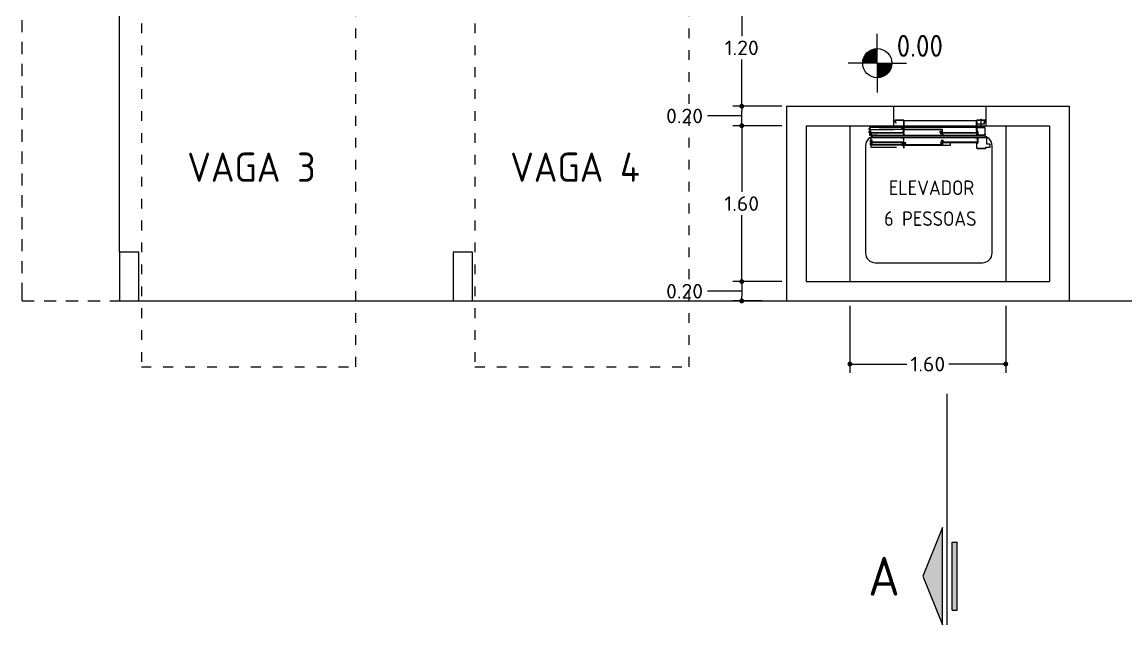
# Model space of a CAD drawing. Extents: x -45.1 to 25.3, y 0 to 51.8.
# Drawn here: x -43.04 to -31.7, y 0.64 to 6.83 of the extents above; entities that cross this region are included whole.
import ezdxf
from ezdxf.enums import TextEntityAlignment as Align

# ---------------------------------------------------------------- set-up
doc = ezdxf.new("R2010")
doc.units = 0
doc.header["$MEASUREMENT"] = 0
for name, pattern in [('CENTER', [2, 1.25, -0.25, 0.25, -0.25]), ('DOT2', [0.125, 0, -0.125]), ('HIDDEN', [0.375, 0.25, -0.125]), ('HIDDEN2', [0.1875, 0.125, -0.0625])]:
    doc.linetypes.add(name, pattern=pattern)
doc.layers.get('0').update_dxf_attribs({"linetype": 'CONTINUOUS'})
doc.layers.get('Defpoints').update_dxf_attribs({"linetype": 'CONTINUOUS'})
for name, color, linetype in [('BLOCOS', 1, 'CONTINUOUS'), ('COTA', 1, 'CONTINUOUS'), ('PAREDE', 4, 'CONTINUOUS'), ('PROJECAO', 1, 'HIDDEN2'), ('VISTA', 251, 'CONTINUOUS')]:
    doc.layers.add(name, color=color, linetype=linetype)
doc.styles.get("Standard").update_dxf_attribs({"font": 'isocp.shx', "width": 1.2})
doc.styles.add('TCTABELA-TXT', font='isocp.shx')
doc.dimstyles.new('eixos', dxfattribs={"dimscale": 0.5, "dimtxt": 0.3, "dimasz": 0.1, "dimexe": 0.18, "dimexo": 0.5, "dimgap": 0.09, "dimtad": 0, "dimtih": 1, "dimtoh": 1, "dimzin": 0, "dimdsep": 46, "dimtxsty": 'Standard', "dimblk": 'DOT', "dimcen": 0.09, "dimadec": 0, "dimazin": 0, "dimtfac": 1, "dimtofl": 0, "dimtmove": 0, "dimatfit": 3, "dimfxl": 1, "dimtolj": 1, "dimtzin": 0, "dimarcsym": 0})

# ---------------------------------------------------------------- blocks, each defined once
blk = doc.blocks.new('ntc')
for p, q in [((0, 0.25), (-0.5, 0.05)), ((0.5, 0.05), (0, 0.25)), ((-0.5, 0.05), (0.5, 0.05)), ((-0.35, -0.05), (0.35, -0.05)), ((-0.35, -0.05), (-0.35, -0.1)), ((-0.35, -0.1), (0.35, -0.1)), ((0.35, -0.05), (0.35, -0.1))]:
    blk.add_line(p, q)
for points in [[(-0.5, 0.05), (0.5, 0.05), (0, 0.25), (0.5, 0.05)], [(-0.35, -0.1), (-0.35, -0.05), (0.35, -0.1), (0.35, -0.05)]]:
    blk.add_solid(points)
blk = doc.blocks.new('_Dot')
at = {"color": 0, "linetype": 'ByBlock', "lineweight": -2}
blk.add_line((-0.5, 0), (-1, 0), dxfattribs=at)
at = {"color": 0, "linetype": 'ByBlock', "const_width": 0.5}
blk.add_lwpolyline([(-0.25, 0, 1), (0.25, 0, 1)], format="xyb", close=True, dxfattribs=at)
blk = doc.blocks.new('*D54')
at = {"layer": 'COTA', "color": 0, "lineweight": -2, "transparency": 16777216}
for p, q in [((-35.236, 5.763), (-35.737, 5.763)), ((-35.647, 5.713), (-35.647, 5.083)), ((-35.647, 4.213), (-35.647, 4.843)), ((-35.236, 4.163), (-35.737, 4.163))]:
    blk.add_line(p, q, dxfattribs=at)
at = {"layer": 'Defpoints', "color": 0, "transparency": 16777216}
for p in [(-35.647, 5.763), (-34.986, 5.763), (-34.986, 4.163)]:
    blk.add_point(p, dxfattribs=at)
at = {"layer": 'COTA', "color": 0, "lineweight": -2, "transparency": 16777216, "xscale": 0.05, "yscale": 0.05, "zscale": 0.05}
for p, rotation in [((-35.647, 5.763), 90), ((-35.647, 4.163), 270)]:
    blk.add_blockref('_Dot', p, dxfattribs=dict(at, rotation=rotation))
at = {"layer": 'COTA', "color": 0, "transparency": 16777216, "insert": (-35.647, 4.963), "char_height": 0.15, "attachment_point": 5}
blk.add_mtext('\\A1;1.60', dxfattribs=at)
blk = doc.blocks.new('*D55')
at = {"layer": 'COTA', "color": 0, "lineweight": -2, "transparency": 16777216}
for p, q in [((-35.236, 5.963), (-35.737, 5.963)), ((-35.647, 5.813), (-35.647, 5.913)), ((-35.91, 5.863), (-36, 5.863)), ((-35.647, 5.863), (-35.91, 5.863)), ((-35.236, 5.763), (-35.737, 5.763))]:
    blk.add_line(p, q, dxfattribs=at)
at = {"layer": 'Defpoints', "color": 0, "transparency": 16777216}
for p in [(-35.647, 5.963), (-34.986, 5.963), (-34.986, 5.763)]:
    blk.add_point(p, dxfattribs=at)
at = {"layer": 'COTA', "color": 0, "lineweight": -2, "transparency": 16777216, "xscale": 0.05, "yscale": 0.05, "zscale": 0.05}
for p, rotation in [((-35.647, 5.963), 90), ((-35.647, 5.763), 270)]:
    blk.add_blockref('_Dot', p, dxfattribs=dict(at, rotation=rotation))
at = {"layer": 'COTA', "color": 0, "transparency": 16777216, "insert": (-36.234, 5.863), "char_height": 0.15, "attachment_point": 5}
blk.add_mtext('\\A1;0.20', dxfattribs=at)
blk = doc.blocks.new('*D56')
at = {"layer": 'COTA', "color": 0, "lineweight": -2, "transparency": 16777216}
for p, q in [((-35.436, 7.163), (-35.737, 7.163)), ((-35.647, 7.113), (-35.647, 6.683)), ((-35.647, 6.013), (-35.647, 6.443)), ((-35.236, 5.963), (-35.737, 5.963))]:
    blk.add_line(p, q, dxfattribs=at)
at = {"layer": 'Defpoints', "color": 0, "transparency": 16777216}
for p in [(-35.647, 7.163), (-35.186, 7.163), (-34.986, 5.963)]:
    blk.add_point(p, dxfattribs=at)
at = {"layer": 'COTA', "color": 0, "lineweight": -2, "transparency": 16777216, "xscale": 0.05, "yscale": 0.05, "zscale": 0.05}
for p, rotation in [((-35.647, 7.163), 90), ((-35.647, 5.963), 270)]:
    blk.add_blockref('_Dot', p, dxfattribs=dict(at, rotation=rotation))
at = {"layer": 'COTA', "color": 0, "transparency": 16777216, "insert": (-35.647, 6.563), "char_height": 0.15, "attachment_point": 5}
blk.add_mtext('\\A1;1.20', dxfattribs=at)
blk = doc.blocks.new('*D63')
at = {"layer": 'COTA', "color": 0, "lineweight": -2, "transparency": 16777216}
for p, q in [((-35.236, 4.163), (-35.737, 4.163)), ((-35.647, 4.113), (-35.647, 4.013)), ((-35.91, 4.063), (-36, 4.063)), ((-35.647, 4.063), (-35.91, 4.063)), ((-35.436, 3.963), (-35.737, 3.963))]:
    blk.add_line(p, q, dxfattribs=at)
at = {"layer": 'Defpoints', "color": 0, "transparency": 16777216}
for p in [(-34.986, 4.163), (-35.647, 3.963), (-35.186, 3.963)]:
    blk.add_point(p, dxfattribs=at)
at = {"layer": 'COTA', "color": 0, "lineweight": -2, "transparency": 16777216, "xscale": 0.05, "yscale": 0.05, "zscale": 0.05}
for p, rotation in [((-35.647, 4.163), 90), ((-35.647, 3.963), 270)]:
    blk.add_blockref('_Dot', p, dxfattribs=dict(at, rotation=rotation))
at = {"layer": 'COTA', "color": 0, "transparency": 16777216, "insert": (-36.234, 4.063), "char_height": 0.15, "attachment_point": 5}
blk.add_mtext('\\A1;0.20', dxfattribs=at)
blk = doc.blocks.new('*D64')
at = {"layer": 'COTA', "color": 0, "lineweight": -2, "transparency": 16777216}
for p, q in [((-34.536, 3.913), (-34.536, 3.225)), ((-32.936, 3.913), (-32.936, 3.225)), ((-34.486, 3.315), (-33.952, 3.315)), ((-32.986, 3.315), (-33.52, 3.315))]:
    blk.add_line(p, q, dxfattribs=at)
at = {"layer": 'Defpoints', "color": 0, "transparency": 16777216}
for p in [(-34.536, 4.163), (-32.936, 4.163), (-32.936, 3.315)]:
    blk.add_point(p, dxfattribs=at)
at = {"layer": 'COTA', "color": 0, "lineweight": -2, "transparency": 16777216, "xscale": 0.05, "yscale": 0.05, "zscale": 0.05, "rotation": 180}
blk.add_blockref('_Dot', (-34.536, 3.315), dxfattribs=at)
at = {"layer": 'COTA', "color": 0, "lineweight": -2, "transparency": 16777216, "xscale": 0.05, "yscale": 0.05, "zscale": 0.05}
blk.add_blockref('_Dot', (-32.936, 3.315), dxfattribs=at)
at = {"layer": 'COTA', "color": 0, "transparency": 16777216, "insert": (-33.736, 3.315), "char_height": 0.15, "attachment_point": 5}
blk.add_mtext('\\A1;1.60', dxfattribs=at)
blk = doc.blocks.new('np')
for q in [(0, 0.2), (-0.2, 0), (0.2, 0), (0, -0.2)]:
    blk.add_line((0, 0), q)
at = {"const_width": 0.1}
for points in [[(0, 0.05, 0.414214), (-0.05, 0, 1)], [(-0.05, 0), (-0.05, 0, 1)], [(0, -0.05, 0.414214), (0.05, 0, 1)]]:
    blk.add_lwpolyline(points, format="xyb", dxfattribs=at)
blk.add_circle((0, 0), 0.1)
blk.add_attdef('0.00', (0.1329, 0.0436), '', height=0.15)

msp = doc.modelspace()

# ---------------------------------------------------------------- hatches: boundary and pattern name
at = {"layer": 'BLOCOS'}
h = msp.add_hatch(color=256, dxfattribs=at)
edge = h.paths.add_edge_path()
edge.add_line((-33.999, 5.732), (-33.985, 5.732))
edge.add_arc((-33.985, 5.734), 0.00184, -90, 0)
edge.add_line((-33.983, 5.734), (-33.983, 5.818))
edge.add_arc((-33.985, 5.818), 0.00184, 0, 90)
edge.add_line((-33.985, 5.82), (-34.069, 5.82))
edge.add_arc((-34.069, 5.818), 0.00184, -270, -180)
edge.add_line((-34.071, 5.818), (-34.071, 5.798))
edge.add_arc((-34.069, 5.798), 0.00184, -180, -90)
edge.add_line((-34.069, 5.796), (-34.061, 5.796))
edge.add_line((-34.061, 5.796), (-34.061, 5.798))
edge.add_line((-34.061, 5.798), (-34.069, 5.798))
edge.add_arc((-34.069, 5.798), 0.000639, -180, -90, ccw=False)
edge.add_line((-34.07, 5.798), (-34.07, 5.818))
edge.add_arc((-34.069, 5.818), 0.000639, -270, -180, ccw=False)
edge.add_line((-34.069, 5.819), (-33.985, 5.819))
edge.add_arc((-33.985, 5.818), 0.000639, -360, -270, ccw=False)
edge.add_line((-33.984, 5.818), (-33.984, 5.734))
edge.add_arc((-33.985, 5.734), 0.000639, -450, -360, ccw=False)
edge.add_line((-33.985, 5.734), (-33.999, 5.734))
edge.add_line((-33.999, 5.734), (-33.999, 5.732))
h = msp.add_hatch(color=256, dxfattribs=at)
edge = h.paths.add_edge_path()
edge.add_line((-33.156, 5.798), (-33.149, 5.798))
edge.add_arc((-33.149, 5.798), 0.000639, -90, 0)
edge.add_line((-33.148, 5.798), (-33.148, 5.818))
edge.add_arc((-33.149, 5.818), 0.000639, -360, -270)
edge.add_line((-33.149, 5.819), (-33.233, 5.819))
edge.add_arc((-33.233, 5.818), 0.000639, -270, -180)
edge.add_line((-33.233, 5.818), (-33.233, 5.709))
edge.add_arc((-33.233, 5.709), 0.000639, -180, -90)
edge.add_line((-33.233, 5.708), (-33.225, 5.708))
edge.add_arc((-33.225, 5.705), 0.00303, -360, -270, ccw=False)
edge.add_line((-33.222, 5.705), (-33.222, 5.667))
edge.add_arc((-33.221, 5.667), 0.000639, -180, -90)
edge.add_line((-33.221, 5.667), (-33.149, 5.667))
edge.add_arc((-33.149, 5.667), 0.000639, -90, 0)
edge.add_line((-33.148, 5.667), (-33.148, 5.68))
edge.add_line((-33.148, 5.68), (-33.147, 5.68))
edge.add_line((-33.147, 5.68), (-33.147, 5.667))
edge.add_arc((-33.149, 5.667), 0.00184, -90, 0, ccw=False)
edge.add_line((-33.149, 5.665), (-33.221, 5.665))
edge.add_arc((-33.221, 5.667), 0.00184, -180, -90, ccw=False)
edge.add_line((-33.223, 5.667), (-33.223, 5.705))
edge.add_arc((-33.225, 5.705), 0.00184, -360, -270)
edge.add_line((-33.225, 5.707), (-33.233, 5.707))
edge.add_arc((-33.233, 5.709), 0.00184, -180, -90, ccw=False)
edge.add_line((-33.235, 5.709), (-33.235, 5.818))
edge.add_arc((-33.233, 5.818), 0.00184, -270, -180, ccw=False)
edge.add_line((-33.233, 5.82), (-33.149, 5.82))
edge.add_arc((-33.149, 5.818), 0.00184, -360, -270, ccw=False)
edge.add_line((-33.147, 5.818), (-33.147, 5.798))
edge.add_arc((-33.149, 5.798), 0.00184, -90, 0, ccw=False)
edge.add_line((-33.149, 5.796), (-33.156, 5.796))
edge.add_line((-33.156, 5.796), (-33.156, 5.798))
at = {"layer": 'BLOCOS', "linetype": 'Continuous'}
h = msp.add_hatch(color=256, dxfattribs=at)
edge = h.paths.add_edge_path()
edge.add_arc((-33.972, 5.736), 0.00239, -270, -180)
edge.add_line((-33.975, 5.736), (-33.975, 5.725))
edge.add_arc((-33.972, 5.725), 0.00239, -180, -90)
edge.add_line((-33.972, 5.723), (-33.589, 5.723))
edge.add_arc((-33.589, 5.722), 0.0012, -360, -270, ccw=False)
edge.add_line((-33.588, 5.722), (-33.588, 5.697))
edge.add_arc((-33.589, 5.697), 0.0012, -90, 0, ccw=False)
edge.add_line((-33.589, 5.696), (-33.602, 5.696))
edge.add_line((-33.602, 5.696), (-33.602, 5.695))
edge.add_line((-33.602, 5.695), (-33.589, 5.695))
edge.add_arc((-33.589, 5.697), 0.00239, -90, 0.0009)
edge.add_line((-33.587, 5.697), (-33.587, 5.722))
edge.add_arc((-33.589, 5.722), 0.00239, -360, -270)
edge.add_line((-33.589, 5.724), (-33.972, 5.724))
edge.add_arc((-33.972, 5.725), 0.0012, -180, -90, ccw=False)
edge.add_line((-33.973, 5.725), (-33.973, 5.736))
edge.add_arc((-33.972, 5.736), 0.00116, -271.9125, -178.0875, ccw=False)
edge.add_line((-33.972, 5.737), (-33.961, 5.737))
edge.add_line((-33.961, 5.737), (-33.961, 5.738))
edge.add_line((-33.961, 5.738), (-33.972, 5.738))
h = msp.add_hatch(color=256, dxfattribs=at)
edge = h.paths.add_edge_path()
edge.add_line((-33.593, 5.706), (-33.593, 5.705))
edge.add_line((-33.593, 5.705), (-33.607, 5.705))
edge.add_arc((-33.607, 5.704), 0.000639, -270, -180)
edge.add_line((-33.607, 5.704), (-33.607, 5.69))
edge.add_arc((-33.607, 5.69), 0.000639, -180, -90)
edge.add_line((-33.607, 5.689), (-33.599, 5.689))
edge.add_arc((-33.599, 5.688), 0.00176, -360, -270, ccw=False)
edge.add_line((-33.597, 5.688), (-33.597, 5.676))
edge.add_arc((-33.596, 5.676), 0.000639, -180, -90)
edge.add_line((-33.596, 5.675), (-33.582, 5.675))
edge.add_line((-33.582, 5.675), (-33.582, 5.674))
edge.add_line((-33.582, 5.674), (-33.596, 5.674))
edge.add_arc((-33.596, 5.676), 0.0016, -180, -90, ccw=False)
edge.add_line((-33.598, 5.676), (-33.598, 5.688))
edge.add_arc((-33.599, 5.688), 0.000798, 0, 90)
edge.add_line((-33.599, 5.688), (-33.607, 5.688))
edge.add_arc((-33.607, 5.69), 0.0016, -180, -90, ccw=False)
edge.add_line((-33.608, 5.69), (-33.608, 5.704))
edge.add_arc((-33.607, 5.704), 0.0016, -270, -180, ccw=False)
edge.add_line((-33.607, 5.706), (-33.593, 5.706))
h = msp.add_hatch(color=256, dxfattribs=at)
edge = h.paths.add_edge_path()
edge.add_arc((-33.605, 5.702), 0.00239, -270, -180)
edge.add_line((-33.607, 5.702), (-33.607, 5.692))
edge.add_arc((-33.605, 5.692), 0.00239, -180, -90)
edge.add_line((-33.605, 5.689), (-33.228, 5.689))
edge.add_arc((-33.228, 5.688), 0.0012, -360, -270, ccw=False)
edge.add_line((-33.227, 5.688), (-33.227, 5.664))
edge.add_arc((-33.228, 5.664), 0.0012, -450, -360, ccw=False)
edge.add_line((-33.228, 5.662), (-33.241, 5.662))
edge.add_line((-33.241, 5.662), (-33.241, 5.661))
edge.add_line((-33.241, 5.661), (-33.228, 5.661))
edge.add_arc((-33.228, 5.664), 0.00239, -90, 0.0009)
edge.add_line((-33.226, 5.664), (-33.226, 5.688))
edge.add_arc((-33.228, 5.688), 0.00239, 0, 90)
edge.add_line((-33.228, 5.691), (-33.605, 5.691))
edge.add_arc((-33.605, 5.692), 0.0012, -180, -90, ccw=False)
edge.add_line((-33.606, 5.692), (-33.606, 5.702))
edge.add_arc((-33.605, 5.702), 0.00116, -271.9125, -178.0875, ccw=False)
edge.add_line((-33.605, 5.703), (-33.594, 5.703))
edge.add_line((-33.594, 5.703), (-33.594, 5.705))
edge.add_line((-33.594, 5.705), (-33.605, 5.705))
at = {"layer": 'BLOCOS'}
h = msp.add_hatch(color=256, dxfattribs=at)
edge = h.paths.add_edge_path()
edge.add_line((-33.986, 5.529), (-34.073, 5.529))
edge.add_arc((-34.073, 5.531), 0.00239, -180.0023, -90.0023, ccw=False)
edge.add_line((-34.076, 5.531), (-34.076, 5.537))
edge.add_line((-34.076, 5.537), (-34.075, 5.537))
edge.add_line((-34.075, 5.537), (-34.075, 5.531))
edge.add_arc((-34.073, 5.531), 0.0012, -180.0044, -91.5618)
edge.add_line((-34.073, 5.53), (-33.986, 5.53))
edge.add_arc((-33.986, 5.531), 0.0012, -89.9939, -0.0012)
edge.add_line((-33.984, 5.531), (-33.984, 5.558))
edge.add_arc((-33.986, 5.558), 0.0012, -359.9988, -270.0109)
edge.add_line((-33.986, 5.559), (-33.999, 5.559))
edge.add_line((-33.999, 5.559), (-33.999, 5.561))
edge.add_line((-33.999, 5.561), (-33.986, 5.561))
edge.add_arc((-33.985, 5.558), 0.00231, -362.1651, -267.8349, ccw=False)
edge.add_line((-33.983, 5.558), (-33.983, 5.531))
edge.add_arc((-33.986, 5.531), 0.0024, -449.8635, -359.9955, ccw=False)
h = msp.add_hatch(color=256, dxfattribs=at)
edge = h.paths.add_edge_path()
edge.add_arc((-33.585, 5.569), 0.00287, -89.9944, -0.0056)
edge.add_line((-33.582, 5.569), (-33.582, 5.583))
edge.add_arc((-33.585, 5.583), 0.00287, -359.9978, -270.0022)
edge.add_line((-33.585, 5.586), (-33.606, 5.586))
edge.add_line((-33.606, 5.586), (-33.606, 5.584))
edge.add_line((-33.606, 5.584), (-33.585, 5.584))
edge.add_arc((-33.585, 5.583), 0.000958, -359.988, -270.012, ccw=False)
edge.add_line((-33.584, 5.583), (-33.584, 5.569))
edge.add_arc((-33.585, 5.569), 0.000958, -89.9777, -0.0223, ccw=False)
edge.add_line((-33.585, 5.568), (-33.953, 5.568))
edge.add_arc((-33.953, 5.569), 0.000958, -179.9777, -90.0223, ccw=False)
edge.add_line((-33.954, 5.569), (-33.954, 5.583))
edge.add_arc((-33.953, 5.583), 0.000958, -269.988, -180.012, ccw=False)
edge.add_line((-33.953, 5.584), (-33.932, 5.584))
edge.add_line((-33.932, 5.584), (-33.932, 5.586))
edge.add_line((-33.932, 5.586), (-33.953, 5.586))
edge.add_arc((-33.953, 5.583), 0.00287, -269.9978, -180.0022)
edge.add_line((-33.956, 5.583), (-33.956, 5.569))
edge.add_arc((-33.953, 5.569), 0.00287, -179.9944, -90.0056)
edge.add_line((-33.953, 5.566), (-33.585, 5.566))
h = msp.add_hatch(color=256, dxfattribs=at)
edge = h.paths.add_edge_path()
edge.add_arc((-33.23, 5.638), 0.000958, -359.9923, -270.0016, ccw=False)
edge.add_line((-33.229, 5.638), (-33.229, 5.595))
edge.add_arc((-33.23, 5.595), 0.000958, -89.988, -0.012, ccw=False)
edge.add_line((-33.23, 5.594), (-33.595, 5.594))
edge.add_arc((-33.595, 5.595), 0.000958, -179.9984, -90.0077, ccw=False)
edge.add_line((-33.596, 5.595), (-33.596, 5.61))
edge.add_arc((-33.595, 5.61), 0.000958, -269.9923, -180.0016, ccw=False)
edge.add_line((-33.595, 5.611), (-33.574, 5.611))
edge.add_line((-33.574, 5.611), (-33.574, 5.612))
edge.add_line((-33.574, 5.612), (-33.595, 5.612))
edge.add_arc((-33.595, 5.61), 0.00287, -269.9958, -180.0002)
edge.add_line((-33.598, 5.61), (-33.598, 5.595))
edge.add_arc((-33.595, 5.595), 0.00287, -180.0027, -89.9973)
edge.add_line((-33.595, 5.592), (-33.229, 5.592))
edge.add_arc((-33.229, 5.594), 0.00192, -89.4879, 0.0032)
edge.add_line((-33.227, 5.594), (-33.227, 5.638))
edge.add_arc((-33.23, 5.638), 0.00287, -359.9978, -270.0022)
edge.add_line((-33.23, 5.64), (-33.251, 5.64))
edge.add_line((-33.251, 5.64), (-33.251, 5.638))
edge.add_line((-33.251, 5.638), (-33.23, 5.638))
h = msp.add_hatch(color=256, dxfattribs=at)
edge = h.paths.add_edge_path()
edge.add_arc((-33.22, 5.638), 0.00255, -269.9981, -180.0046)
edge.add_line((-33.223, 5.638), (-33.223, 5.587))
edge.add_arc((-33.224, 5.587), 0.00128, -88.348, -1.652, ccw=False)
edge.add_line((-33.224, 5.586), (-33.232, 5.586))
edge.add_arc((-33.232, 5.584), 0.00256, -269.9935, -180.0065)
edge.add_line((-33.235, 5.584), (-33.235, 5.531))
edge.add_arc((-33.232, 5.531), 0.00239, -180, -90)
edge.add_line((-33.232, 5.529), (-33.144, 5.529))
edge.add_arc((-33.144, 5.531), 0.00239, -88.899, 0.0051)
edge.add_line((-33.142, 5.531), (-33.142, 5.537))
edge.add_line((-33.142, 5.537), (-33.143, 5.537))
edge.add_line((-33.143, 5.537), (-33.143, 5.531))
edge.add_arc((-33.144, 5.531), 0.0012, -87.7204, -0.0264, ccw=False)
edge.add_line((-33.144, 5.53), (-33.232, 5.53))
edge.add_arc((-33.232, 5.531), 0.0012, -180, -90.5171, ccw=False)
edge.add_line((-33.233, 5.531), (-33.233, 5.584))
edge.add_arc((-33.232, 5.584), 0.00128, -269.9958, -180.0087, ccw=False)
edge.add_line((-33.232, 5.585), (-33.224, 5.585))
edge.add_arc((-33.224, 5.587), 0.00255, -89.8291, -1.1685)
edge.add_line((-33.221, 5.587), (-33.221, 5.638))
edge.add_arc((-33.22, 5.638), 0.00128, -269.9926, -180.0165, ccw=False)
edge.add_line((-33.22, 5.639), (-33.217, 5.639))
edge.add_line((-33.217, 5.639), (-33.217, 5.64))
edge.add_line((-33.217, 5.64), (-33.22, 5.64))

# ---------------------------------------------------------------- linework, layer by layer
for p, q in [((-42.036, 4.463), (-42.036, 7.238)), ((-34.536, 5.763), (-34.536, 4.163)), ((-32.936, 5.763), (-32.936, 4.163)), ((-41.836, 3.963), (-38.611, 3.963)), ((-38.411, 3.963), (-35.186, 3.963)), ((-32.286, 3.963), (-29.061, 3.963))]:
    msp.add_line(p, q)
at = {"linetype": 'Continuous'}
msp.add_line((-33.536, 0.636), (-33.536, 3.01), dxfattribs=at)
at = {"linetype": 'DOT2'}
for points in [[(-41.811, 3.288), (-39.611, 3.288), (-39.611, 7.488), (-41.811, 7.488)], [(-38.386, 3.288), (-36.186, 3.288), (-36.186, 7.488), (-38.386, 7.488)]]:
    msp.add_lwpolyline(points, close=True, dxfattribs=at)
at = {"layer": 'BLOCOS'}
for p, q in [((-34.071, 5.818), (-34.071, 5.798)), ((-34.07, 5.798), (-34.07, 5.818)), ((-33.985, 5.82), (-34.069, 5.82)), ((-34.069, 5.819), (-33.985, 5.819)), ((-34.061, 5.798), (-34.069, 5.798)), ((-34.069, 5.796), (-34.061, 5.796)), ((-34.061, 5.796), (-34.061, 5.798)), ((-33.984, 5.818), (-33.984, 5.734)), ((-33.983, 5.734), (-33.983, 5.818)), ((-33.983, 5.727), (-33.983, 5.817)), ((-33.983, 5.817), (-33.235, 5.817)), ((-33.235, 5.709), (-33.235, 5.818)), ((-33.235, 5.817), (-33.235, 5.691)), ((-33.233, 5.82), (-33.149, 5.82)), ((-33.149, 5.819), (-33.233, 5.819)), ((-33.233, 5.818), (-33.233, 5.709)), ((-33.156, 5.798), (-33.149, 5.798)), ((-33.156, 5.796), (-33.156, 5.798)), ((-33.149, 5.796), (-33.156, 5.796)), ((-33.148, 5.798), (-33.148, 5.818)), ((-33.147, 5.818), (-33.147, 5.798)), ((-33.984, 5.745), (-34.336, 5.745)), ((-34.336, 5.745), (-34.336, 5.665)), ((-33.986, 5.691), (-34.336, 5.691)), ((-34.336, 5.689), (-33.986, 5.689)), ((-34.336, 5.689), (-34.328, 5.689)), ((-34.328, 5.688), (-34.336, 5.688)), ((-34.327, 5.676), (-34.327, 5.688)), ((-34.326, 5.688), (-34.326, 5.676)), ((-34.326, 5.675), (-34.311, 5.675)), ((-34.311, 5.674), (-34.326, 5.674)), ((-34.311, 5.675), (-34.311, 5.674)), ((-34.071, 5.748), (-33.147, 5.748)), ((-34.005, 5.736), (-34.005, 5.725)), ((-34.003, 5.725), (-34.003, 5.736)), ((-33.991, 5.738), (-34.002, 5.738)), ((-34.002, 5.737), (-33.991, 5.737)), ((-33.589, 5.724), (-34.002, 5.724)), ((-34.002, 5.723), (-33.589, 5.723)), ((-33.985, 5.734), (-33.999, 5.734)), ((-33.999, 5.734), (-33.999, 5.732)), ((-33.999, 5.732), (-33.985, 5.732)), ((-33.986, 5.696), (-33.999, 5.696)), ((-33.999, 5.696), (-33.999, 5.695)), ((-33.999, 5.695), (-33.986, 5.695)), ((-33.991, 5.737), (-33.991, 5.738)), ((-33.984, 5.688), (-33.984, 5.664)), ((-33.983, 5.662), (-33.983, 5.748)), ((-33.983, 5.664), (-33.983, 5.688)), ((-33.608, 5.69), (-33.608, 5.704)), ((-33.607, 5.706), (-33.593, 5.706)), ((-33.593, 5.705), (-33.607, 5.705)), ((-33.607, 5.704), (-33.607, 5.69)), ((-33.607, 5.702), (-33.607, 5.692)), ((-33.607, 5.689), (-33.599, 5.689)), ((-33.599, 5.688), (-33.607, 5.688)), ((-33.606, 5.692), (-33.606, 5.702)), ((-33.594, 5.705), (-33.605, 5.705)), ((-33.605, 5.703), (-33.594, 5.703)), ((-33.228, 5.691), (-33.605, 5.691)), ((-33.605, 5.689), (-33.228, 5.689)), ((-33.589, 5.696), (-33.602, 5.696)), ((-33.602, 5.696), (-33.602, 5.695)), ((-33.602, 5.695), (-33.589, 5.695)), ((-33.598, 5.676), (-33.598, 5.688)), ((-33.597, 5.688), (-33.597, 5.676)), ((-33.596, 5.675), (-33.582, 5.675)), ((-33.582, 5.674), (-33.596, 5.674)), ((-33.594, 5.703), (-33.594, 5.705)), ((-33.593, 5.706), (-33.593, 5.705)), ((-33.588, 5.722), (-33.588, 5.697)), ((-33.587, 5.697), (-33.587, 5.722)), ((-33.582, 5.675), (-33.582, 5.674)), ((-33.235, 5.689), (-33.235, 5.662)), ((-33.147, 5.74), (-33.233, 5.74)), ((-33.233, 5.708), (-33.225, 5.708)), ((-33.225, 5.707), (-33.233, 5.707)), ((-33.227, 5.688), (-33.227, 5.664)), ((-33.226, 5.664), (-33.226, 5.688)), ((-33.223, 5.667), (-33.223, 5.705)), ((-33.222, 5.705), (-33.222, 5.667)), ((-33.148, 5.667), (-33.148, 5.68)), ((-33.148, 5.68), (-33.147, 5.68)), ((-33.147, 5.661), (-33.147, 5.74)), ((-33.147, 5.68), (-33.147, 5.667)), ((-34.336, 5.665), (-34.258, 5.665)), ((-34.328, 5.61), (-34.328, 5.595)), ((-34.328, 5.583), (-34.328, 5.569)), ((-34.326, 5.595), (-34.326, 5.61)), ((-34.326, 5.569), (-34.326, 5.583)), ((-34.304, 5.612), (-34.325, 5.612)), ((-34.325, 5.611), (-34.304, 5.611)), ((-33.986, 5.594), (-34.325, 5.594)), ((-34.325, 5.592), (-33.985, 5.592)), ((-34.304, 5.586), (-34.325, 5.586)), ((-34.325, 5.584), (-34.304, 5.584)), ((-33.986, 5.568), (-34.325, 5.568)), ((-34.325, 5.566), (-33.986, 5.566)), ((-33.13, 5.64), (-34.32, 5.64)), ((-34.32, 5.64), (-34.32, 5.541)), ((-34.304, 5.611), (-34.304, 5.612)), ((-34.304, 5.584), (-34.304, 5.586)), ((-34.258, 5.665), (-34.287, 5.667)), ((-34.286, 5.667), (-34.285, 5.665)), ((-34.285, 5.665), (-33.984, 5.665)), ((-33.986, 5.64), (-34.007, 5.64)), ((-34.007, 5.64), (-34.007, 5.638)), ((-34.007, 5.638), (-33.986, 5.638)), ((-33.986, 5.586), (-34.007, 5.586)), ((-34.007, 5.586), (-34.007, 5.584)), ((-34.007, 5.584), (-33.986, 5.584)), ((-33.986, 5.662), (-33.999, 5.662)), ((-33.999, 5.662), (-33.999, 5.661)), ((-33.999, 5.661), (-33.986, 5.661)), ((-33.999, 5.559), (-33.999, 5.561)), ((-33.999, 5.561), (-33.986, 5.561)), ((-33.507, 5.561), (-33.999, 5.561)), ((-33.986, 5.559), (-33.999, 5.559)), ((-33.986, 5.583), (-33.986, 5.569)), ((-33.985, 5.638), (-33.985, 5.595)), ((-33.985, 5.583), (-33.985, 5.569)), ((-33.984, 5.569), (-33.984, 5.583)), ((-33.984, 5.531), (-33.984, 5.558)), ((-33.984, 5.531), (-33.984, 5.558)), ((-33.983, 5.661), (-33.983, 5.662)), ((-33.983, 5.662), (-33.235, 5.662)), ((-33.241, 5.662), (-33.983, 5.662)), ((-33.235, 5.661), (-33.983, 5.661)), ((-33.983, 5.594), (-33.983, 5.638)), ((-33.962, 5.586), (-33.983, 5.586)), ((-33.983, 5.584), (-33.962, 5.584)), ((-33.983, 5.569), (-33.983, 5.583)), ((-33.585, 5.568), (-33.983, 5.568)), ((-33.983, 5.566), (-33.585, 5.566)), ((-33.983, 5.558), (-33.983, 5.531)), ((-33.962, 5.584), (-33.962, 5.586)), ((-33.585, 5.586), (-33.606, 5.586)), ((-33.606, 5.586), (-33.606, 5.584)), ((-33.606, 5.584), (-33.585, 5.584)), ((-33.598, 5.61), (-33.598, 5.595)), ((-33.596, 5.595), (-33.596, 5.61)), ((-33.574, 5.612), (-33.595, 5.612)), ((-33.595, 5.611), (-33.574, 5.611)), ((-33.23, 5.594), (-33.595, 5.594)), ((-33.595, 5.592), (-33.229, 5.592)), ((-33.584, 5.583), (-33.584, 5.569)), ((-33.582, 5.569), (-33.582, 5.583)), ((-33.582, 5.576), (-33.582, 5.583)), ((-33.574, 5.611), (-33.574, 5.612)), ((-33.232, 5.586), (-33.507, 5.586)), ((-33.507, 5.586), (-33.507, 5.561)), ((-33.23, 5.64), (-33.251, 5.64)), ((-33.251, 5.64), (-33.251, 5.638)), ((-33.251, 5.638), (-33.23, 5.638)), ((-33.228, 5.662), (-33.241, 5.662)), ((-33.241, 5.662), (-33.241, 5.661)), ((-33.241, 5.661), (-33.228, 5.661)), ((-33.235, 5.662), (-33.235, 5.661)), ((-33.235, 5.661), (-33.147, 5.661)), ((-33.235, 5.584), (-33.235, 5.531)), ((-33.233, 5.531), (-33.233, 5.584)), ((-33.224, 5.586), (-33.232, 5.586)), ((-33.232, 5.585), (-33.224, 5.585)), ((-33.229, 5.638), (-33.229, 5.595)), ((-33.227, 5.594), (-33.227, 5.638)), ((-33.223, 5.638), (-33.223, 5.587)), ((-33.221, 5.667), (-33.149, 5.667)), ((-33.149, 5.665), (-33.221, 5.665)), ((-33.221, 5.587), (-33.221, 5.638)), ((-33.217, 5.64), (-33.22, 5.64)), ((-33.22, 5.639), (-33.217, 5.639)), ((-33.217, 5.639), (-33.217, 5.64)), ((-33.13, 5.574), (-33.13, 5.64)), ((-33.095, 5.574), (-33.13, 5.574)), ((-33.095, 5.541), (-33.095, 5.574)), ((-34.32, 5.541), (-34.058, 5.541)), ((-33.144, 5.53), (-33.232, 5.53)), ((-33.232, 5.529), (-33.144, 5.529)), ((-33.142, 5.537), (-33.143, 5.537)), ((-33.143, 5.537), (-33.143, 5.531)), ((-33.142, 5.531), (-33.142, 5.537)), ((-33.14, 5.529), (-33.14, 5.541)), ((-33.14, 5.541), (-33.095, 5.541))]:
    msp.add_line(p, q, dxfattribs=at)
at = {"layer": 'BLOCOS', "linetype": 'Continuous'}
for p, q in [((-33.232, 5.821), (-33.154, 5.821)), ((-33.232, 5.819), (-33.232, 5.821)), ((-33.154, 5.819), (-33.232, 5.819)), ((-33.228, 5.819), (-33.158, 5.819)), ((-33.228, 5.779), (-33.228, 5.819)), ((-33.158, 5.819), (-33.158, 5.779)), ((-33.154, 5.821), (-33.154, 5.819)), ((-33.158, 5.779), (-33.228, 5.779))]:
    msp.add_line(p, q, dxfattribs=at)
at = {"layer": 'BLOCOS', "linetype": 'CENTER'}
msp.add_line((-33.193, 5.833), (-33.193, 5.77), dxfattribs=at)
at = {"layer": 'BLOCOS', "linetype": 'HIDDEN'}
for p, q in [((-34.338, 5.736), (-34.338, 5.725)), ((-34.338, 5.69), (-34.338, 5.704)), ((-34.338, 5.702), (-34.338, 5.692)), ((-34.337, 5.725), (-34.337, 5.736)), ((-34.337, 5.704), (-34.337, 5.69)), ((-34.337, 5.692), (-34.337, 5.702)), ((-34.324, 5.738), (-34.336, 5.738)), ((-34.336, 5.737), (-34.324, 5.737)), ((-33.986, 5.724), (-34.336, 5.724)), ((-34.336, 5.723), (-33.986, 5.723)), ((-34.336, 5.706), (-34.323, 5.706)), ((-34.324, 5.705), (-34.336, 5.705)), ((-34.323, 5.705), (-34.336, 5.705)), ((-34.336, 5.703), (-34.324, 5.703)), ((-34.324, 5.737), (-34.324, 5.738)), ((-34.324, 5.703), (-34.324, 5.705)), ((-34.323, 5.706), (-34.323, 5.705)), ((-33.984, 5.722), (-33.984, 5.697)), ((-33.983, 5.697), (-33.983, 5.722))]:
    msp.add_line(p, q, dxfattribs=at)
at = {"layer": 'BLOCOS'}
msp.add_lwpolyline([(-34.376, 5.556), (-34.376, 4.456, 0.414214), (-34.276, 4.356), (-33.176, 4.356, 0.414214), (-33.076, 4.456), (-33.076, 5.556, 0.414214), (-33.176, 5.656), (-34.276, 5.656, 0.414214)], format="xyb", close=True, dxfattribs=at)
for centre, radius, start, end in [((-34.069, 5.818), 0.00184, 90, 180), ((-34.069, 5.798), 0.00184, 180, 270), ((-34.069, 5.818), 0.000639, 90, 180), ((-34.069, 5.798), 0.000639, 180, 270), ((-33.985, 5.818), 0.00184, 360, 90), ((-33.985, 5.818), 0.000639, 360, 90), ((-33.233, 5.818), 0.00184, 90, 180), ((-33.233, 5.818), 0.000639, 90, 180), ((-33.149, 5.818), 0.00184, 0, 90), ((-33.149, 5.818), 0.000639, 0, 90), ((-33.149, 5.798), 0.000639, 270, 360), ((-33.149, 5.798), 0.00184, 270, 360), ((-34.336, 5.692), 0.00239, 180, 270), ((-34.336, 5.69), 0.0016, 180, 270), ((-34.336, 5.692), 0.0012, 180, 270), ((-34.336, 5.69), 0.000639, 180, 270), ((-34.328, 5.688), 0.00176, 360, 90), ((-34.328, 5.688), 0.000798, 0, 90), ((-34.326, 5.676), 0.0016, 180, 270), ((-34.326, 5.676), 0.000639, 180, 270), ((-34.002, 5.736), 0.00239, 90, 180), ((-34.002, 5.725), 0.00239, 180, 270), ((-34.002, 5.736), 0.00116, 88.0875, 181.9125), ((-34.002, 5.725), 0.0012, 180, 270), ((-33.986, 5.697), 0.0012, 270, 360), ((-33.986, 5.697), 0.00239, 270, 0.0009), ((-33.986, 5.688), 0.00239, 0, 90), ((-33.986, 5.688), 0.0012, 360, 90), ((-33.985, 5.734), 0.00184, 270, 0), ((-33.985, 5.734), 0.000639, 270, 0), ((-33.607, 5.704), 0.0016, 90, 180), ((-33.607, 5.69), 0.0016, 180, 270), ((-33.605, 5.702), 0.00239, 90, 180), ((-33.607, 5.704), 0.000639, 90, 180), ((-33.605, 5.692), 0.00239, 180, 270), ((-33.607, 5.69), 0.000639, 180, 270), ((-33.605, 5.702), 0.00116, 88.0875, 181.9125), ((-33.605, 5.692), 0.0012, 180, 270), ((-33.599, 5.688), 0.00176, 360, 90), ((-33.599, 5.688), 0.000798, 0, 90), ((-33.596, 5.676), 0.0016, 180, 270), ((-33.596, 5.676), 0.000639, 180, 270), ((-33.589, 5.722), 0.00239, 0, 90), ((-33.589, 5.722), 0.0012, 0, 90), ((-33.589, 5.697), 0.0012, 270, 360), ((-33.589, 5.697), 0.00239, 270, 0.0009), ((-33.233, 5.709), 0.00184, 180, 270), ((-33.233, 5.709), 0.000639, 180, 270), ((-33.228, 5.688), 0.00239, 360, 90), ((-33.228, 5.688), 0.0012, 360, 90), ((-33.225, 5.705), 0.00303, 0, 90), ((-33.225, 5.705), 0.00184, 0, 90), ((-33.221, 5.667), 0.00184, 180, 270), ((-33.221, 5.667), 0.000639, 180, 270), ((-33.149, 5.667), 0.000639, 270, 360), ((-33.149, 5.667), 0.00184, 270, 360), ((-34.325, 5.61), 0.00287, 90.0042, 179.9998), ((-34.325, 5.595), 0.00287, 179.9973, 270.0027), ((-34.325, 5.583), 0.00287, 90.0022, 179.9978), ((-34.325, 5.569), 0.00287, 180.0022, 269.9978), ((-34.325, 5.61), 0.000958, 90.0077, 179.9984), ((-34.325, 5.595), 0.000958, 180.0016, 269.9923), ((-34.325, 5.583), 0.000958, 90.004, 179.9915), ((-34.325, 5.569), 0.000958, 180.012, 269.988), ((-34.286, 5.667), 0.000439, 45.0026, 134.9974), ((-33.986, 5.664), 0.0012, 270, 0), ((-33.986, 5.664), 0.00239, 270, 0.0009), ((-33.986, 5.638), 0.00287, 0.0022, 89.9978), ((-33.986, 5.638), 0.000958, 0.0077, 89.9984), ((-33.986, 5.595), 0.000958, 270.012, 359.988), ((-33.986, 5.583), 0.00287, 0.0022, 89.9978), ((-33.983, 5.583), 0.00287, 90.0022, 179.9978), ((-33.986, 5.583), 0.000958, 0.012, 89.988), ((-33.986, 5.569), 0.00287, 270.0056, 359.9944), ((-33.986, 5.569), 0.000958, 270.0223, 359.9777), ((-33.983, 5.569), 0.00287, 180.0056, 269.9944), ((-33.985, 5.558), 0.00231, 357.8349, 92.1651), ((-33.986, 5.558), 0.0012, 0.0012, 89.9891), ((-33.985, 5.594), 0.00192, 270.5121, 0.0032), ((-33.983, 5.583), 0.000958, 90.012, 179.988), ((-33.983, 5.569), 0.000958, 180.0223, 269.9777), ((-33.595, 5.61), 0.00287, 90.0042, 179.9998), ((-33.595, 5.595), 0.00287, 179.9973, 270.0027), ((-33.595, 5.61), 0.000958, 90.0077, 179.9984), ((-33.595, 5.595), 0.000958, 180.0016, 269.9923), ((-33.585, 5.583), 0.00287, 0.0022, 89.9978), ((-33.585, 5.583), 0.000958, 0.012, 89.988), ((-33.585, 5.569), 0.00287, 270.0056, 359.9944), ((-33.585, 5.569), 0.000958, 270.0223, 359.9777), ((-33.232, 5.584), 0.00256, 90.0065, 179.9935), ((-33.232, 5.584), 0.00128, 90.0042, 179.9913), ((-33.23, 5.638), 0.00287, 0.0022, 89.9978), ((-33.23, 5.638), 0.000958, 0.0077, 89.9984), ((-33.23, 5.595), 0.000958, 270.012, 359.988), ((-33.229, 5.594), 0.00192, 270.5121, 0.0032), ((-33.228, 5.664), 0.0012, 270, 0), ((-33.228, 5.664), 0.00239, 270, 0.0009), ((-33.224, 5.587), 0.00128, 271.652, 358.348), ((-33.224, 5.587), 0.00255, 270.1709, 358.8315), ((-33.22, 5.638), 0.00255, 90.0019, 179.9954), ((-33.22, 5.638), 0.00128, 90.0074, 179.9835), ((-33.232, 5.531), 0.00239, 180, 270), ((-33.232, 5.531), 0.0012, 180, 269.4829), ((-33.144, 5.531), 0.00239, 271.101, 0.0051), ((-33.144, 5.531), 0.0012, 272.2796, 359.9736)]:
    msp.add_arc(centre, radius, start, end, dxfattribs=at)
at = {"layer": 'BLOCOS', "linetype": 'HIDDEN'}
for centre, radius, start, end in [((-34.336, 5.736), 0.00239, 90, 180), ((-34.336, 5.725), 0.00239, 180, 270), ((-34.336, 5.704), 0.0016, 90, 180), ((-34.336, 5.702), 0.00239, 90, 180), ((-34.336, 5.736), 0.00116, 88.0875, 181.9125), ((-34.336, 5.725), 0.0012, 180, 270), ((-34.336, 5.704), 0.000639, 90, 180), ((-34.336, 5.702), 0.00116, 88.0875, 181.9125), ((-33.986, 5.722), 0.00239, 0, 90), ((-33.986, 5.722), 0.0012, 0, 90)]:
    msp.add_arc(centre, radius, start, end, dxfattribs=at)
at = {"layer": 'PAREDE', "linetype": 'Continuous'}
for p, q in [((-35.186, 5.963), (-35.186, 3.963)), ((-32.286, 5.963), (-32.286, 3.963)), ((-34.986, 5.763), (-34.986, 4.163)), ((-32.486, 5.763), (-32.486, 4.163))]:
    msp.add_line(p, q, dxfattribs=at)
at = {"layer": 'PAREDE'}
for p, q in [((-35.186, 5.963), (-34.086, 5.963)), ((-34.086, 5.763), (-34.086, 5.963)), ((-33.136, 5.963), (-32.286, 5.963)), ((-33.136, 5.763), (-33.136, 5.963)), ((-34.986, 5.763), (-34.086, 5.763)), ((-33.136, 5.763), (-32.486, 5.763)), ((-34.986, 4.163), (-32.486, 4.163)), ((-35.186, 3.963), (-32.286, 3.963))]:
    msp.add_line(p, q, dxfattribs=at)
for points in [[(-42.036, 3.963), (-41.836, 3.963), (-41.836, 4.463), (-42.036, 4.463)], [(-38.611, 3.963), (-38.411, 3.963), (-38.411, 4.463), (-38.611, 4.463)]]:
    msp.add_lwpolyline(points, close=True, dxfattribs=at)
at = {"layer": 'PROJECAO'}
msp.add_line((-43.036, 4.023), (-43.036, 11.013), dxfattribs=at)
for points in [[(-43.036, 3.963), (-43.036, 4.083)], [(-43.036, 3.963), (-42.036, 3.963)]]:
    msp.add_lwpolyline(points, dxfattribs=at)
at = {"layer": 'VISTA'}
for p, q in [((-34.086, 5.963), (-33.136, 5.963)), ((-34.086, 5.763), (-33.136, 5.763))]:
    msp.add_line(p, q, dxfattribs=at)

# ---------------------------------------------------------------- block references
at = {"linetype": 'Continuous', "rotation": 90}
msp.add_blockref('ntc', (-33.536, 1.136), dxfattribs=at)
at = {"layer": 'COTA', "xscale": 1.5, "yscale": 1.5, "zscale": 1.5}
msp.add_blockref('np', (-34.255, 6.405), dxfattribs=at).add_auto_attribs({'0.00': '0.00'})

# ---------------------------------------------------------------- texts
at = {"style": 'TCTABELA-TXT'}
for s, height, p in [('VAGA 3', 0.3, (-41.34, 5.187)), ('VAGA 4', 0.3, (-38.024, 5.187)), ('ELEVADOR', 0.15, (-34.136, 5.051)), ('6 PESSOAS', 0.15, (-34.184, 4.734))]:
    msp.add_text(s, height=height, dxfattribs=at).set_placement(p)
at = {"linetype": 'Continuous'}
msp.add_text('A', height=0.4, dxfattribs=at).set_placement((-34.186, 1.136), align=Align.MIDDLE)

# ---------------------------------------------------------------- dimensions: what is measured, and where the dimension line sits
at = {"layer": 'COTA'}
for base, p1, p2, picture, middle in [((-35.647, 7.163), (-34.986, 5.963), (-35.186, 7.163), '*D56', (-35.647, 6.563)), ((-35.647, 5.963), (-34.986, 5.763), (-34.986, 5.963), '*D55', (-36.045, 5.863)), ((-35.647, 3.963), (-34.986, 4.163), (-35.186, 3.963), '*D63', (-36.045, 4.063))]:
    dim = msp.add_linear_dim(base=base, p1=p1, p2=p2, angle=270, dimstyle='eixos', override={"dimtmove": 1}, dxfattribs=at)
    dim.commit()
    dim.dimension.update_dxf_attribs({"geometry": picture, "text_midpoint": middle})
dim = msp.add_aligned_dim(p1=(-34.986, 4.163), p2=(-34.986, 5.763), distance=0.661, dimstyle='eixos', dxfattribs=at)
dim.commit()
dim.dimension.update_dxf_attribs({"geometry": '*D54', "text_midpoint": (-35.647, 4.963)})
dim = msp.add_linear_dim(base=(-32.936, 3.315), p1=(-34.536, 4.163), p2=(-32.936, 4.163), dimstyle='eixos', dxfattribs=at)
dim.commit()
dim.dimension.update_dxf_attribs({"geometry": '*D64', "text_midpoint": (-33.736, 3.315)})

doc.saveas('drawing.dxf')
